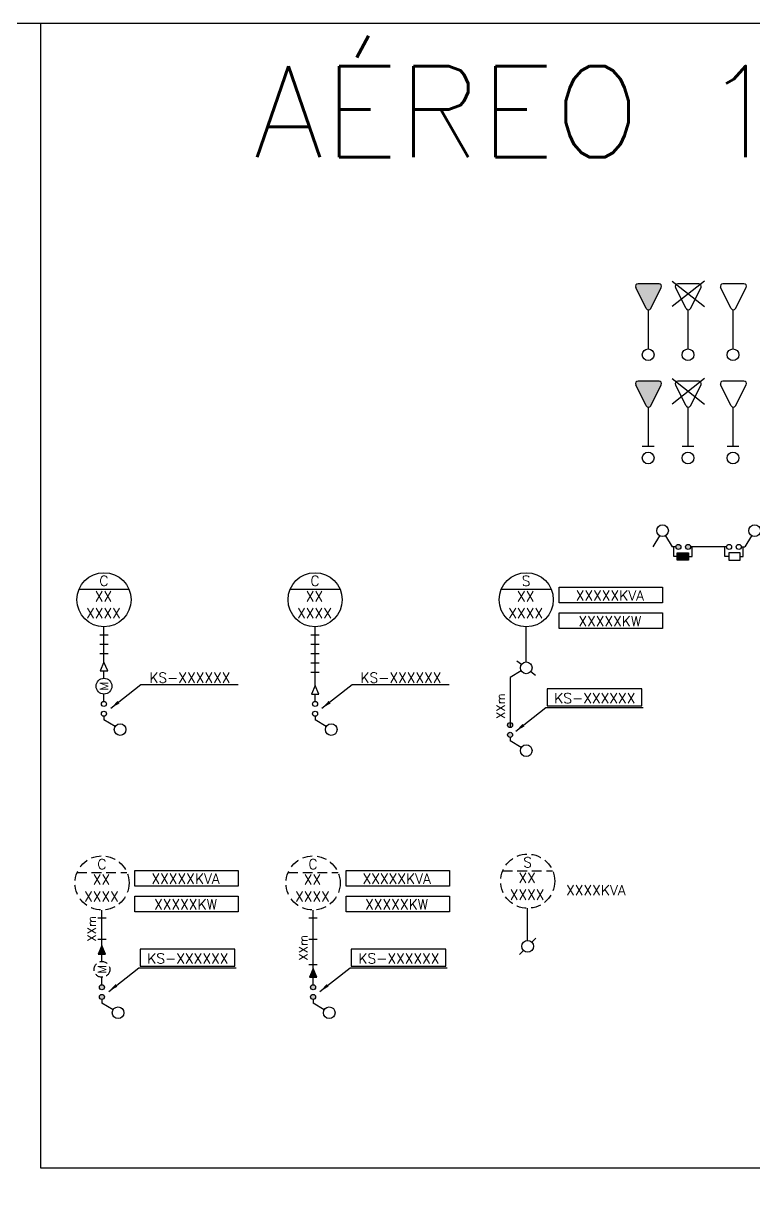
# Model space of a CAD drawing. Header units: millimetres. Extents: x 914 to 1954, y 1483 to 3495.
# Drawn here: x 1569.4 to 1756.8, y 3196.6 to 3495.3 of the extents above; entities that cross this region are included whole.
import ezdxf
from ezdxf.enums import TextEntityAlignment as Align

# ---------------------------------------------------------------- set-up
doc = ezdxf.new("R2010")
doc.units = ezdxf.units.MM
doc.linetypes.add('DASHED2', pattern=[0.375, 0.25, -0.125])
doc.linetypes.add('DASHEDX2', pattern=[38.1, 25.4, -12.7])
for name, color, linetype in [('EQEXISTTXT', 2, 'Continuous'), ('EQUIPAMENTO', 3, 'Continuous'), ('Light_textos', 2, 'Continuous'), ('LINHA_DE_CHAMADA', 1, 'Continuous'), ('MTXXXXXEXIST', 2, 'Continuous'), ('POSTE_EXISTENTE', 2, 'Continuous')]:
    doc.layers.add(name, color=color, linetype=linetype)
doc.styles.add('PADRÃO', font='romans.shx')
doc.styles.get("Standard").update_dxf_attribs({"font": 'arial.ttf'})
doc.dimstyles.get("Standard").update_dxf_attribs({"dimtxt": 0.18, "dimasz": 0.18, "dimexe": 0.18, "dimexo": 0.0625, "dimgap": 0.09, "dimtad": 0, "dimtih": 1, "dimtoh": 1, "dimdec": 4, "dimzin": 0, "dimdsep": 46, "dimtxsty": 'Standard', "dimcen": 0.09, "dimadec": 0, "dimazin": 0, "dimtfac": 1, "dimtdec": 4, "dimtofl": 0, "dimtmove": 0, "dimatfit": 3, "dimfxl": 1, "dimtolj": 1, "dimtzin": 0, "dimarcsym": 0})

# ---------------------------------------------------------------- blocks, each defined once
blk = doc.blocks.new('A$C3E027413')
at = {"layer": 'EQEXISTTXT', "color": 3, "linetype": 'Continuous'}
for p, q in [((0, 6.03), (0, 0.62)), ((6.33, 3.88), (0.92, 6.59)), ((6.68, 3.23), (16.72, 3.23)), ((6.33, 2.74), (0.91, 0.05))]:
    blk.add_line(p, q, dxfattribs=at)
for centre, start, end in [((0.63, 6.03), 63.3007, 179.8657), ((6.05, 3.31), 296.4308, 63.3007), ((0.63, 0.62), 179.8657, 296.4308)]:
    blk.add_arc(centre, 0.633, start, end, dxfattribs=at)

msp = doc.modelspace()

# ---------------------------------------------------------------- hatches: boundary and pattern name
at = {"layer": 'EQUIPAMENTO'}
for points in [[(1727.15, 3428.38, 0.556001), (1726.58, 3427.47), (1729.27, 3422.05, 0.618677), (1730.41, 3422.05), (1733.12, 3427.47, 0.558457), (1732.56, 3428.38)], [(1727.15, 3403.39, 0.556001), (1726.58, 3402.47), (1729.27, 3397.05, 0.618677), (1730.41, 3397.05), (1733.12, 3402.47, 0.558457), (1732.56, 3403.39)], [(1740.1, 3357.46), (1737.17, 3357.46), (1737.17, 3359.3), (1740.1, 3359.3)], [(1642.81, 3250.37), (1644.7, 3250.37), (1643.76, 3252.6)]]:
    msp.add_hatch(color=3, dxfattribs=at).paths.add_polyline_path(points)
h = msp.add_hatch(color=3, dxfattribs=at)
edge = h.paths.add_edge_path()
edge.add_arc((1737.5, 3360.85), 0.65, 0, 360)
edge = h.paths.add_edge_path()
edge.add_arc((1740, 3360.85), 0.65, 0, 360)
h = msp.add_hatch(color=3, dxfattribs=at)
h.paths.add_polyline_path([(1694.31, 3313.25, 1), (1694.31, 3311.95, 1)])
h.paths.add_polyline_path([(1694.31, 3314.45, 1), (1694.31, 3315.75, 1)])
h = msp.add_hatch(color=3, dxfattribs=at)
h.paths.add_polyline_path([(1589.57, 3245.96, 1), (1589.57, 3244.66, 1)])
h.paths.add_polyline_path([(1589.57, 3247.16, 1), (1589.57, 3248.46, 1)])
h = msp.add_hatch(color=3, dxfattribs=at)
h.paths.add_polyline_path([(1643.76, 3245.96, 1), (1643.76, 3244.66, 1)])
h.paths.add_polyline_path([(1643.76, 3247.16, 1), (1643.76, 3248.46, 1)])
at = {"layer": 'MTXXXXXEXIST'}
msp.add_hatch(color=3, dxfattribs=at).paths.add_polyline_path([(1588.62, 3256.32), (1590.52, 3256.32), (1589.57, 3258.56)])

# ---------------------------------------------------------------- linework, layer by layer
at = {"color": 1}
msp.add_lwpolyline([(1146.54, 3495.26), (1945.66, 3495.26), (1945.66, 2832.35), (1146.54, 2832.35)], close=True, dxfattribs=at)
msp.add_lwpolyline([(1945.89, 3201.33), (1573.91, 3201.33), (1573.91, 3495.26), (1945.89, 3495.26)], close=True)
at = {"layer": 'EQEXISTTXT', "color": 3, "linetype": 'Continuous'}
for p, q in [((1583.68, 3349.96), (1596.5, 3349.96)), ((1637.87, 3349.96), (1650.68, 3349.96)), ((1692.05, 3349.96), (1704.87, 3349.96))]:
    msp.add_line(p, q, dxfattribs=at)
at = {"layer": 'EQEXISTTXT', "color": 3, "linetype": 'DASHED2', "ltscale": 10}
for p, q in [((1583.16, 3277.26), (1595.98, 3277.26)), ((1637.35, 3277.26), (1650.16, 3277.26)), ((1692.41, 3277.72), (1705.23, 3277.72))]:
    msp.add_line(p, q, dxfattribs=at)
at = {"layer": 'EQEXISTTXT', "color": 3, "linetype": 'Continuous'}
for centre in [(1590.09, 3347.28), (1644.28, 3347.28), (1698.46, 3347.28)]:
    msp.add_circle(centre, 6.95, dxfattribs=at)
at = {"layer": 'EQEXISTTXT', "color": 3, "linetype": 'DASHED2', "ltscale": 10}
for centre in [(1589.57, 3274.58), (1643.76, 3274.58), (1698.82, 3275.04)]:
    msp.add_circle(centre, 6.95, dxfattribs=at)
at = {"layer": 'EQUIPAMENTO', "color": 1}
for p, q in [((1735.94, 3429.1), (1744.19, 3422.52)), ((1744.19, 3429.1), (1735.94, 3422.52)), ((1735.94, 3404.11), (1744.19, 3397.52)), ((1744.19, 3404.11), (1735.94, 3397.52))]:
    msp.add_line(p, q, dxfattribs=at)
at = {"layer": 'EQUIPAMENTO', "color": 6}
for p, q in [((1728.26, 3386.67), (1731.26, 3386.67)), ((1738.47, 3386.67), (1741.47, 3386.67)), ((1750.03, 3386.67), (1753.03, 3386.67))]:
    msp.add_line(p, q, dxfattribs=at)
at = {"layer": 'EQUIPAMENTO', "color": 2}
for p, q in [((1736.38, 3358.38), (1736.38, 3360.85)), ((1741.07, 3358.38), (1741.07, 3360.85)), ((1749.44, 3358.38), (1749.44, 3360.85)), ((1754.13, 3358.38), (1754.13, 3360.85)), ((1737.17, 3358.38), (1736.38, 3358.38)), ((1750.42, 3358.38), (1749.44, 3358.38)), ((1753.35, 3358.38), (1754.13, 3358.38))]:
    msp.add_line(p, q, dxfattribs=at)
at = {"layer": 'EQUIPAMENTO', "color": 3}
msp.add_line((1740.1, 3358.38), (1741.07, 3358.38), dxfattribs=at)
at = {"layer": 'EQUIPAMENTO', "color": 2, "ltscale": 5}
for p, q in [((1589.57, 3254.42), (1589.57, 3256.32)), ((1589.57, 3248.46), (1589.57, 3250.37)), ((1643.76, 3248.46), (1643.76, 3250.37))]:
    msp.add_line(p, q, dxfattribs=at)
at = {"layer": 'EQUIPAMENTO', "color": 3}
for points in [[(1740.1, 3357.46), (1737.17, 3357.46), (1737.17, 3359.3), (1740.1, 3359.3)], [(1750.42, 3357.46), (1753.35, 3357.46), (1753.35, 3359.3), (1750.42, 3359.3)], [(1642.81, 3250.37), (1644.7, 3250.37), (1643.76, 3252.6), (1643.76, 3252.6)]]:
    msp.add_lwpolyline(points, close=True, dxfattribs=at)
for centre in [(1737.5, 3360.85), (1740, 3360.85), (1750.51, 3360.85), (1753.01, 3360.85), (1694.31, 3315.1), (1694.31, 3312.6), (1589.57, 3247.81), (1643.76, 3247.81), (1589.57, 3245.31), (1643.76, 3245.31)]:
    msp.add_circle(centre, 0.65, dxfattribs=at)
at = {"layer": 'EQUIPAMENTO'}
for centre, radius in [((1590.09, 3325.1), 2.03), ((1590.09, 3320.52), 0.65), ((1590.09, 3318.01), 0.65)]:
    msp.add_circle(centre, radius, dxfattribs=at)
at = {"layer": 'EQUIPAMENTO', "color": 3, "linetype": 'DASHED2', "ltscale": 8}
msp.add_circle((1589.57, 3252.39), 2.03, dxfattribs=at)
at = {"layer": 'LINHA_DE_CHAMADA'}
for points in [[(1733.43, 3346.49), (1706.92, 3346.49), (1706.92, 3350.48), (1733.43, 3350.48)], [(1733.43, 3339.9), (1706.92, 3339.9), (1706.92, 3343.9), (1733.43, 3343.9)], [(1703.82, 3320.01), (1728.13, 3320.01), (1728.13, 3324.4), (1703.82, 3324.4)], [(1624.55, 3273.78), (1598.03, 3273.78), (1598.03, 3277.78), (1624.55, 3277.78)], [(1678.73, 3273.78), (1652.21, 3273.78), (1652.21, 3277.78), (1678.73, 3277.78)], [(1624.55, 3267.2), (1598.03, 3267.2), (1598.03, 3271.2), (1624.55, 3271.2)], [(1678.73, 3267.2), (1652.21, 3267.2), (1652.21, 3271.2), (1678.73, 3271.2)], [(1599.37, 3253.23), (1623.68, 3253.23), (1623.68, 3257.61), (1599.37, 3257.61)], [(1653.56, 3253.23), (1677.87, 3253.23), (1677.87, 3257.61), (1653.56, 3257.61)]]:
    msp.add_lwpolyline(points, close=True, dxfattribs=at)
at = {"layer": 'MTXXXXXEXIST'}
for p, q in [((1732.67, 3363.71), (1730.96, 3360.85)), ((1734.21, 3363.71), (1735.91, 3360.85)), ((1756.31, 3363.71), (1754.6, 3360.85)), ((1736.85, 3360.85), (1735.91, 3360.85)), ((1749.86, 3360.85), (1740.65, 3360.85)), ((1753.66, 3360.85), (1754.6, 3360.85)), ((1698.46, 3331.3), (1698.46, 3340.33)), ((1697.17, 3329.03), (1694.31, 3327.33)), ((1590.09, 3317.36), (1590.09, 3316.43)), ((1592.95, 3314.73), (1590.09, 3316.43)), ((1644.28, 3317.36), (1644.28, 3316.43)), ((1647.13, 3314.73), (1644.28, 3316.43)), ((1694.31, 3311.95), (1694.31, 3311.02)), ((1697.17, 3309.31), (1694.31, 3311.02)), ((1698.82, 3259.81), (1698.82, 3268.1)), ((1589.57, 3244.66), (1589.57, 3243.73)), ((1592.43, 3242.02), (1589.57, 3243.73)), ((1643.76, 3244.66), (1643.76, 3243.73)), ((1646.61, 3242.02), (1643.76, 3243.73))]:
    msp.add_line(p, q, dxfattribs=at)
at = {"layer": 'MTXXXXXEXIST', "ltscale": 5}
for p, q in [((1590.09, 3331.26), (1590.09, 3340.33)), ((1644.28, 3325.3), (1644.28, 3340.33)), ((1589.01, 3338.3), (1591.18, 3338.3)), ((1643.19, 3338.3), (1645.36, 3338.3)), ((1589.01, 3335.9), (1591.18, 3335.9)), ((1589.01, 3333.5), (1591.18, 3333.5)), ((1643.19, 3335.9), (1645.36, 3335.9)), ((1643.19, 3333.5), (1645.36, 3333.5)), ((1643.19, 3331.1), (1645.36, 3331.1)), ((1590.09, 3327.13), (1590.09, 3329.03)), ((1643.19, 3328.7), (1645.36, 3328.7)), ((1590.09, 3321.17), (1590.09, 3323.07)), ((1644.28, 3321.17), (1644.28, 3323.07)), ((1588.49, 3265.6), (1590.65, 3265.6)), ((1642.67, 3265.6), (1644.84, 3265.6)), ((1588.49, 3260.12), (1590.65, 3260.12)), ((1642.67, 3260.12), (1644.84, 3260.12)), ((1642.67, 3253.65), (1644.84, 3253.65))]:
    msp.add_line(p, q, dxfattribs=at)
at = {"layer": 'MTXXXXXEXIST', "linetype": 'DASHEDX2', "ltscale": 5}
msp.add_line((1694.31, 3327.33), (1694.31, 3314.45), dxfattribs=at)
at = {"layer": 'MTXXXXXEXIST', "linetype": 'DASHEDX2', "ltscale": 4}
for p, q in [((1589.57, 3258.56), (1589.57, 3267.63)), ((1643.76, 3252.6), (1643.76, 3267.63))]:
    msp.add_line(p, q, dxfattribs=at)
at = {"layer": 'MTXXXXXEXIST', "color": 3}
for points in [[(1589.14, 3329.03), (1591.04, 3329.03), (1590.09, 3331.26), (1590.09, 3331.26)], [(1643.33, 3323.07), (1645.22, 3323.07), (1644.28, 3325.3), (1644.28, 3325.3)], [(1588.62, 3256.32), (1590.52, 3256.32), (1589.57, 3258.56), (1589.57, 3258.56)]]:
    msp.add_lwpolyline(points, close=True, dxfattribs=at)
for centre in [(1644.28, 3320.52), (1644.28, 3318.01)]:
    msp.add_circle(centre, 0.65, dxfattribs=at)
at = {"layer": 'POSTE_EXISTENTE'}
for p, q in [((1696.08, 3331.63), (1697.26, 3330.71)), ((1699.63, 3328.87), (1700.82, 3327.95)), ((1699.9, 3259.36), (1700.96, 3260.42)), ((1696.71, 3256.18), (1697.78, 3257.24))]:
    msp.add_line(p, q, dxfattribs=at)
for centre in [(1729.76, 3410.16), (1739.97, 3410.16), (1751.53, 3410.16), (1729.76, 3383.67), (1739.97, 3383.67), (1751.53, 3383.67), (1733.44, 3365), (1757.08, 3365), (1698.46, 3329.8), (1594.24, 3313.96), (1648.42, 3313.96), (1698.46, 3308.54), (1698.82, 3258.31), (1593.72, 3241.25), (1647.9, 3241.25)]:
    msp.add_circle(centre, 1.5, dxfattribs=at)

# ---------------------------------------------------------------- block references
at = {"layer": 'EQUIPAMENTO', "color": 3, "rotation": 270}
for p in [(1726.53, 3428.38), (1736.74, 3428.38), (1748.3, 3428.38), (1726.53, 3403.39), (1736.74, 3403.39), (1748.3, 3403.39)]:
    msp.add_blockref('A$C3E027413', p, dxfattribs=at)

# ---------------------------------------------------------------- texts
at = {"layer": 'EQEXISTTXT', "color": 3, "style": 'PADRÃO'}
msp.add_text('AÉREO 1:1000', height=23.4, dxfattribs=at).set_placement((1741.24, 3460.87), align=Align.CENTER)
at = {"layer": 'EQUIPAMENTO', "color": 2, "style": 'PADRÃO'}
for p in [(1590.09, 3325.1), (1589.57, 3252.39)]:
    msp.add_text('M', height=2.2, rotation=90, dxfattribs=at).set_placement(p, align=Align.MIDDLE_CENTER)
at = {"layer": 'Light_textos', "color": 3, "style": 'PADRÃO'}
for s, p in [('C', (1590.07, 3350.82)), ('C', (1644.25, 3350.82)), ('S', (1698.44, 3350.82)), ('XXXXXKVA', (1719.93, 3347.07)), ('XXXXXKW', (1719.93, 3340.49)), ('KS-XXXXXX', (1612.13, 3325.97)), ('KS-XXXXXX', (1666.32, 3325.97)), ('KS-XXXXXX', (1716.06, 3320.7)), ('C', (1589.55, 3278.12)), ('C', (1643.73, 3278.12)), ('S', (1698.8, 3278.58)), ('XXXXXKVA', (1611.04, 3274.37)), ('XXXXXKVA', (1665.22, 3274.37)), ('XXXXKVA', (1716.34, 3271.41)), ('XXXXXKW', (1611.04, 3267.79)), ('XXXXXKW', (1665.22, 3267.79)), ('KS-XXXXXX', (1611.61, 3253.91)), ('KS-XXXXXX', (1665.8, 3253.91))]:
    msp.add_text(s, height=2.6, dxfattribs=at).set_placement(p, align=Align.CENTER)
at = {"layer": 'Light_textos', "style": 'PADRÃO'}
for p in [(1693, 3316.65), (1588.02, 3259.52), (1642.35, 3254.63)]:
    msp.add_text('XXm', height=2.2, rotation=90, dxfattribs=at).set_placement(p)
at = {"layer": 'Light_textos', "color": 3, "char_height": 2.6, "width": 14.4572, "attachment_point": 1, "style": 'PADRÃO'}
for insert in [(1582.73, 3349.46), (1636.92, 3349.46), (1691.1, 3349.46), (1582.21, 3276.76), (1636.4, 3276.76), (1691.46, 3277.22)]:
    msp.add_mtext('\\pxqc;XX\\PXXXX', dxfattribs=dict(at, insert=insert))

# ---------------------------------------------------------------- leaders
at = {"layer": 'LINHA_DE_CHAMADA'}
for points in [[(1591.85, 3319.44), (1599.58, 3325.51), (1624.53, 3325.51)], [(1646.04, 3319.44), (1653.76, 3325.51), (1678.71, 3325.51)], [(1695.78, 3313.53), (1703.5, 3319.6), (1728.45, 3319.6)], [(1591.33, 3246.74), (1599.06, 3252.81), (1624.01, 3252.81)], [(1645.52, 3246.74), (1653.24, 3252.81), (1678.19, 3252.81)]]:
    msp.add_leader(points, dimstyle='Standard', override={"dimscale": 1, "dimtxt": 2.5, "dimasz": 2.5, "dimexe": 1.25, "dimexo": 0.625, "dimgap": 0.625, "dimtad": 0, "dimtih": 0, "dimtoh": 0, "dimzin": 8, "dimlunit": 6, "dimcen": 2.5, "dimtofl": 1, "dimtmove": 1}, dxfattribs=at)

doc.saveas('drawing.dxf')
